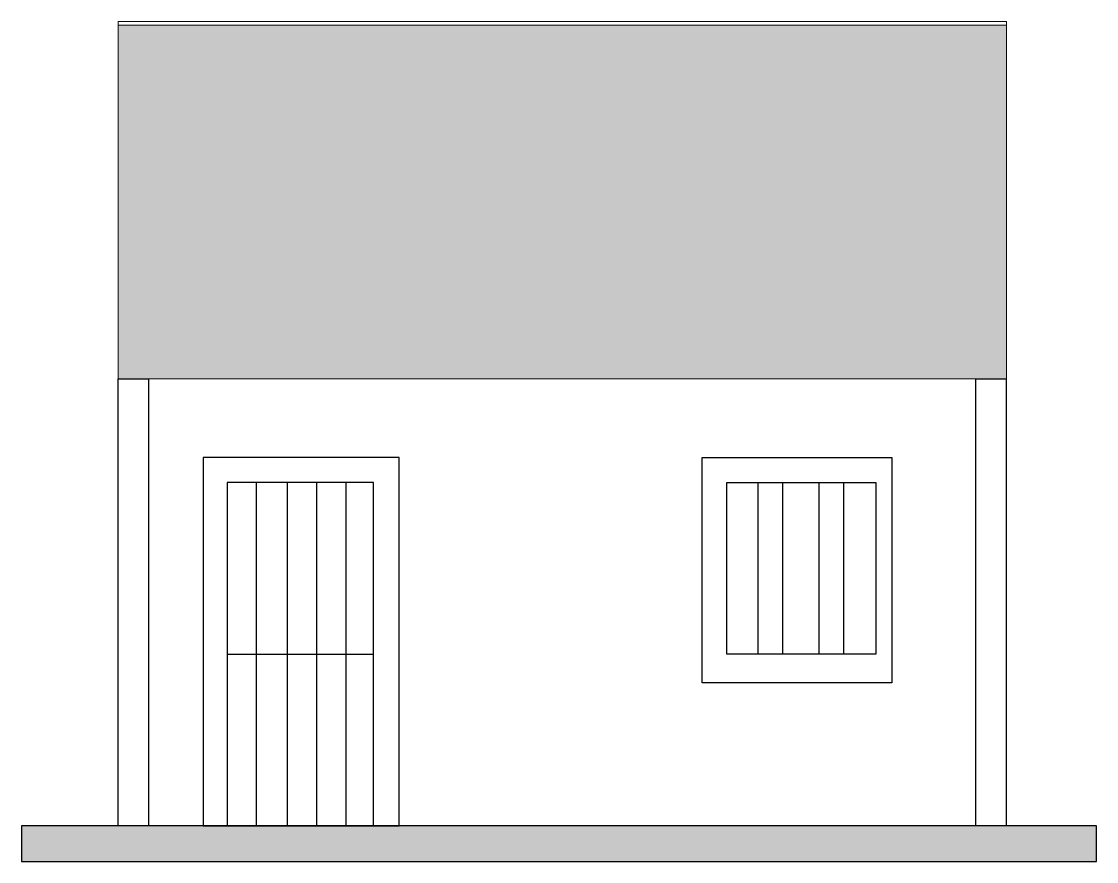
# Model space of a CAD drawing. Header units: millimetres. Extents: x 8166 to 14180, y 297 to 4997.
import ezdxf

# ---------------------------------------------------------------- set-up
doc = ezdxf.new("R2010")
doc.units = ezdxf.units.MM
for name, color, linetype, lineweight in [('A-ALV-___-___-EXI', 250, 'Continuous', 25), ('A-BAS-___-___-EXI', 250, 'Continuous', 25), ('A-COB-___-___-EXI', 250, 'Continuous', 13), ('A-JAN-___-___-EXI', 250, 'Continuous', 25), ('A-POR-___-___-EXI', 250, 'Continuous', 25)]:
    doc.layers.add(name, color=color, linetype=linetype, lineweight=lineweight)

msp = doc.modelspace()

# ---------------------------------------------------------------- hatches: boundary and pattern name
at = {"layer": 'A-BAS-___-___-EXI', "true_color": 0xcb9898}
msp.add_hatch(color=253, dxfattribs=at).paths.add_polyline_path([(14180.1, 297), (14180.1, 497), (8165.6, 497), (8165.6, 297)])
at = {"layer": 'A-COB-___-___-EXI'}
h = msp.add_hatch(dxfattribs=at)
h.set_pattern_fill('FP_1', color=256, style=0, pattern_type=2)
h.set_pattern_definition([(299.332, (24782.584, 2587.407), (247.7687, -361.83666), [5.444, -538.986]), (0, (24767.915, 2582.66), (0, 79.105), [17.335, -249.364]), (281.797, (24775.916, 2627.355), (266.52573675, -1264.82164235), [45.659, -9086.088]), (0, (24563.89, 2588.594), (0, 79.105), [46.672, -220.027]), (0, (24563.89, 2582.66), (0, 79.105), [45.339, -221.361]), (315.326, (24759.914, 2590.571), (244.131867, -215.001129), [11.251, -1113.882]), (335.232, (24747.913, 2596.109), (513.1294626, -227.96188), [13.217, -2630.258]), (344.79, (24731.911, 2600.46), (2914.9019482, -785.915748), [16.583, -3300.001]), (354.024, (24709.241, 2602.833), (791.2161772, -78.171813), [22.793, -4535.882]), (357.574, (24697.24, 2608.37), (256.9878274, 0.413323), [18.686, -1849.889]), (353.764, (24715.909, 2607.579), (2925.4938228, -315.5066575), [25.487, -5071.978]), (346.651, (24741.245, 2604.81), (1021.867193, -226.660634), [20.558, -1349.969]), (336.663, (24761.248, 2600.064), (2382.894859, -1020.8700656), [15.975, -3179.113]), (78.203, (24609.229, 2582.661), (1600.4122313, 7674.0444844), [45.659, -9086.088]), (76.91, (24618.563, 2548.25), (267.565438, 1190.2566394), [35.329, -2319.914]), (283.09, (24767.915, 2582.661), (265.852863, -1103.7856), [35.329, -2319.914]), (0, (24686.57, 2602.83), (0, 79.105), [22.669, -244.03]), (7.119, (24661.235, 2599.668), (1875.9150878, 238.4524239), [25.533, -5081.13]), (14.946, (24647.9, 2596.109), (289.280549, 85.1309696), [13.802, -2746.588]), (22.551, (24634.565, 2590.571), (572.64901, 253.617059), [14.439, -1429.461]), (44.674, (24626.564, 2582.661), (555.971838, 576.049173), [11.251, -1113.882]), (0, (24609.23, 2582.66), (0, 79.105), [17.335, -249.364]), (60.668, (24609.23, 2582.66), (18.93091, 112.79513), [5.444, -538.986]), (43.505, (24611.896, 2587.407), (1081.381044, 1042.192387), [9.193, -1829.336]), (23.337, (24618.563, 2593.736), (550.806331, 244.827784), [15.975, -3179.113]), (13.349, (24633.232, 2600.064), (311.630601, 89.76928), [20.558, -1349.969]), (6.236, (24653.234, 2604.81), (2141.8090167, 238.2002676), [25.487, -5071.978]), (2.426, (24678.571, 2607.579), (1609.912415, 79.5083034), [18.686, -1849.889]), (316.495, (24775.916, 2593.736), (252.1296015, -223.48315), [9.193, -1829.336]), (0, (24783.92, 2588.594), (0, 79.105), [46.672, -220.027]), (0, (24785.25, 2582.66), (0, 79.105), [45.339, -221.361])])
h.paths.add_polyline_path([(13675.7, 2997), (13675.7, 4976.1), (8705.7, 4976.1), (8705.7, 2997)])

# ---------------------------------------------------------------- linework, layer by layer
at = {"layer": 'A-ALV-___-___-EXI'}
for points in [[(8705.7, 497), (8705.7, 2997), (8875.4, 2997), (8875.4, 497)], [(13505.7, 497), (13505.7, 2997), (13675.4, 2997), (13675.4, 497)]]:
    msp.add_lwpolyline(points, close=True, dxfattribs=at)
at = {"layer": 'A-BAS-___-___-EXI'}
msp.add_lwpolyline([(14180.1, 497), (8165.6, 497), (8165.6, 297), (14180.1, 297)], close=True, dxfattribs=at)
at = {"layer": 'A-COB-___-___-EXI'}
msp.add_line((13675.7, 4976.1), (8705.7, 4976.1), dxfattribs=at)
msp.add_lwpolyline([(8705.7, 2997), (13675.7, 2997), (13675.7, 4997), (8705.7, 4997)], close=True, dxfattribs=at)
at = {"layer": 'A-JAN-___-___-EXI'}
for p, q in [((12285.8, 2417), (12285.8, 1457)), ((12425.8, 1457), (12425.8, 2417)), ((12625.8, 2417), (12625.8, 1457)), ((12765.8, 1457), (12765.8, 2417))]:
    msp.add_line(p, q, dxfattribs=at)
for points in [[(13034.2, 2557), (13034.2, 1297), (11974.2, 1297), (11974.2, 2557)], [(12112.4, 1457), (12112.4, 2417), (12945.8, 2417), (12945.8, 1457)]]:
    msp.add_lwpolyline(points, close=True, dxfattribs=at)
at = {"layer": 'A-POR-___-___-EXI'}
for p, q in [((9479.9, 497), (9479.9, 2417)), ((9653.7, 497), (9653.7, 2417)), ((9817.4, 497), (9817.4, 2417)), ((9981.2, 497), (9981.2, 2417)), ((9316.2, 1457), (10134.9, 1457))]:
    msp.add_line(p, q, dxfattribs=at)
msp.add_lwpolyline([(9182.4, 497), (10278.7, 497), (10278.7, 2557), (9182.4, 2557)], close=True, dxfattribs=at)
msp.add_lwpolyline([(10134.9, 497), (10134.9, 2417), (9316.2, 2417), (9316.2, 497)], dxfattribs=at)

doc.saveas('drawing.dxf')
